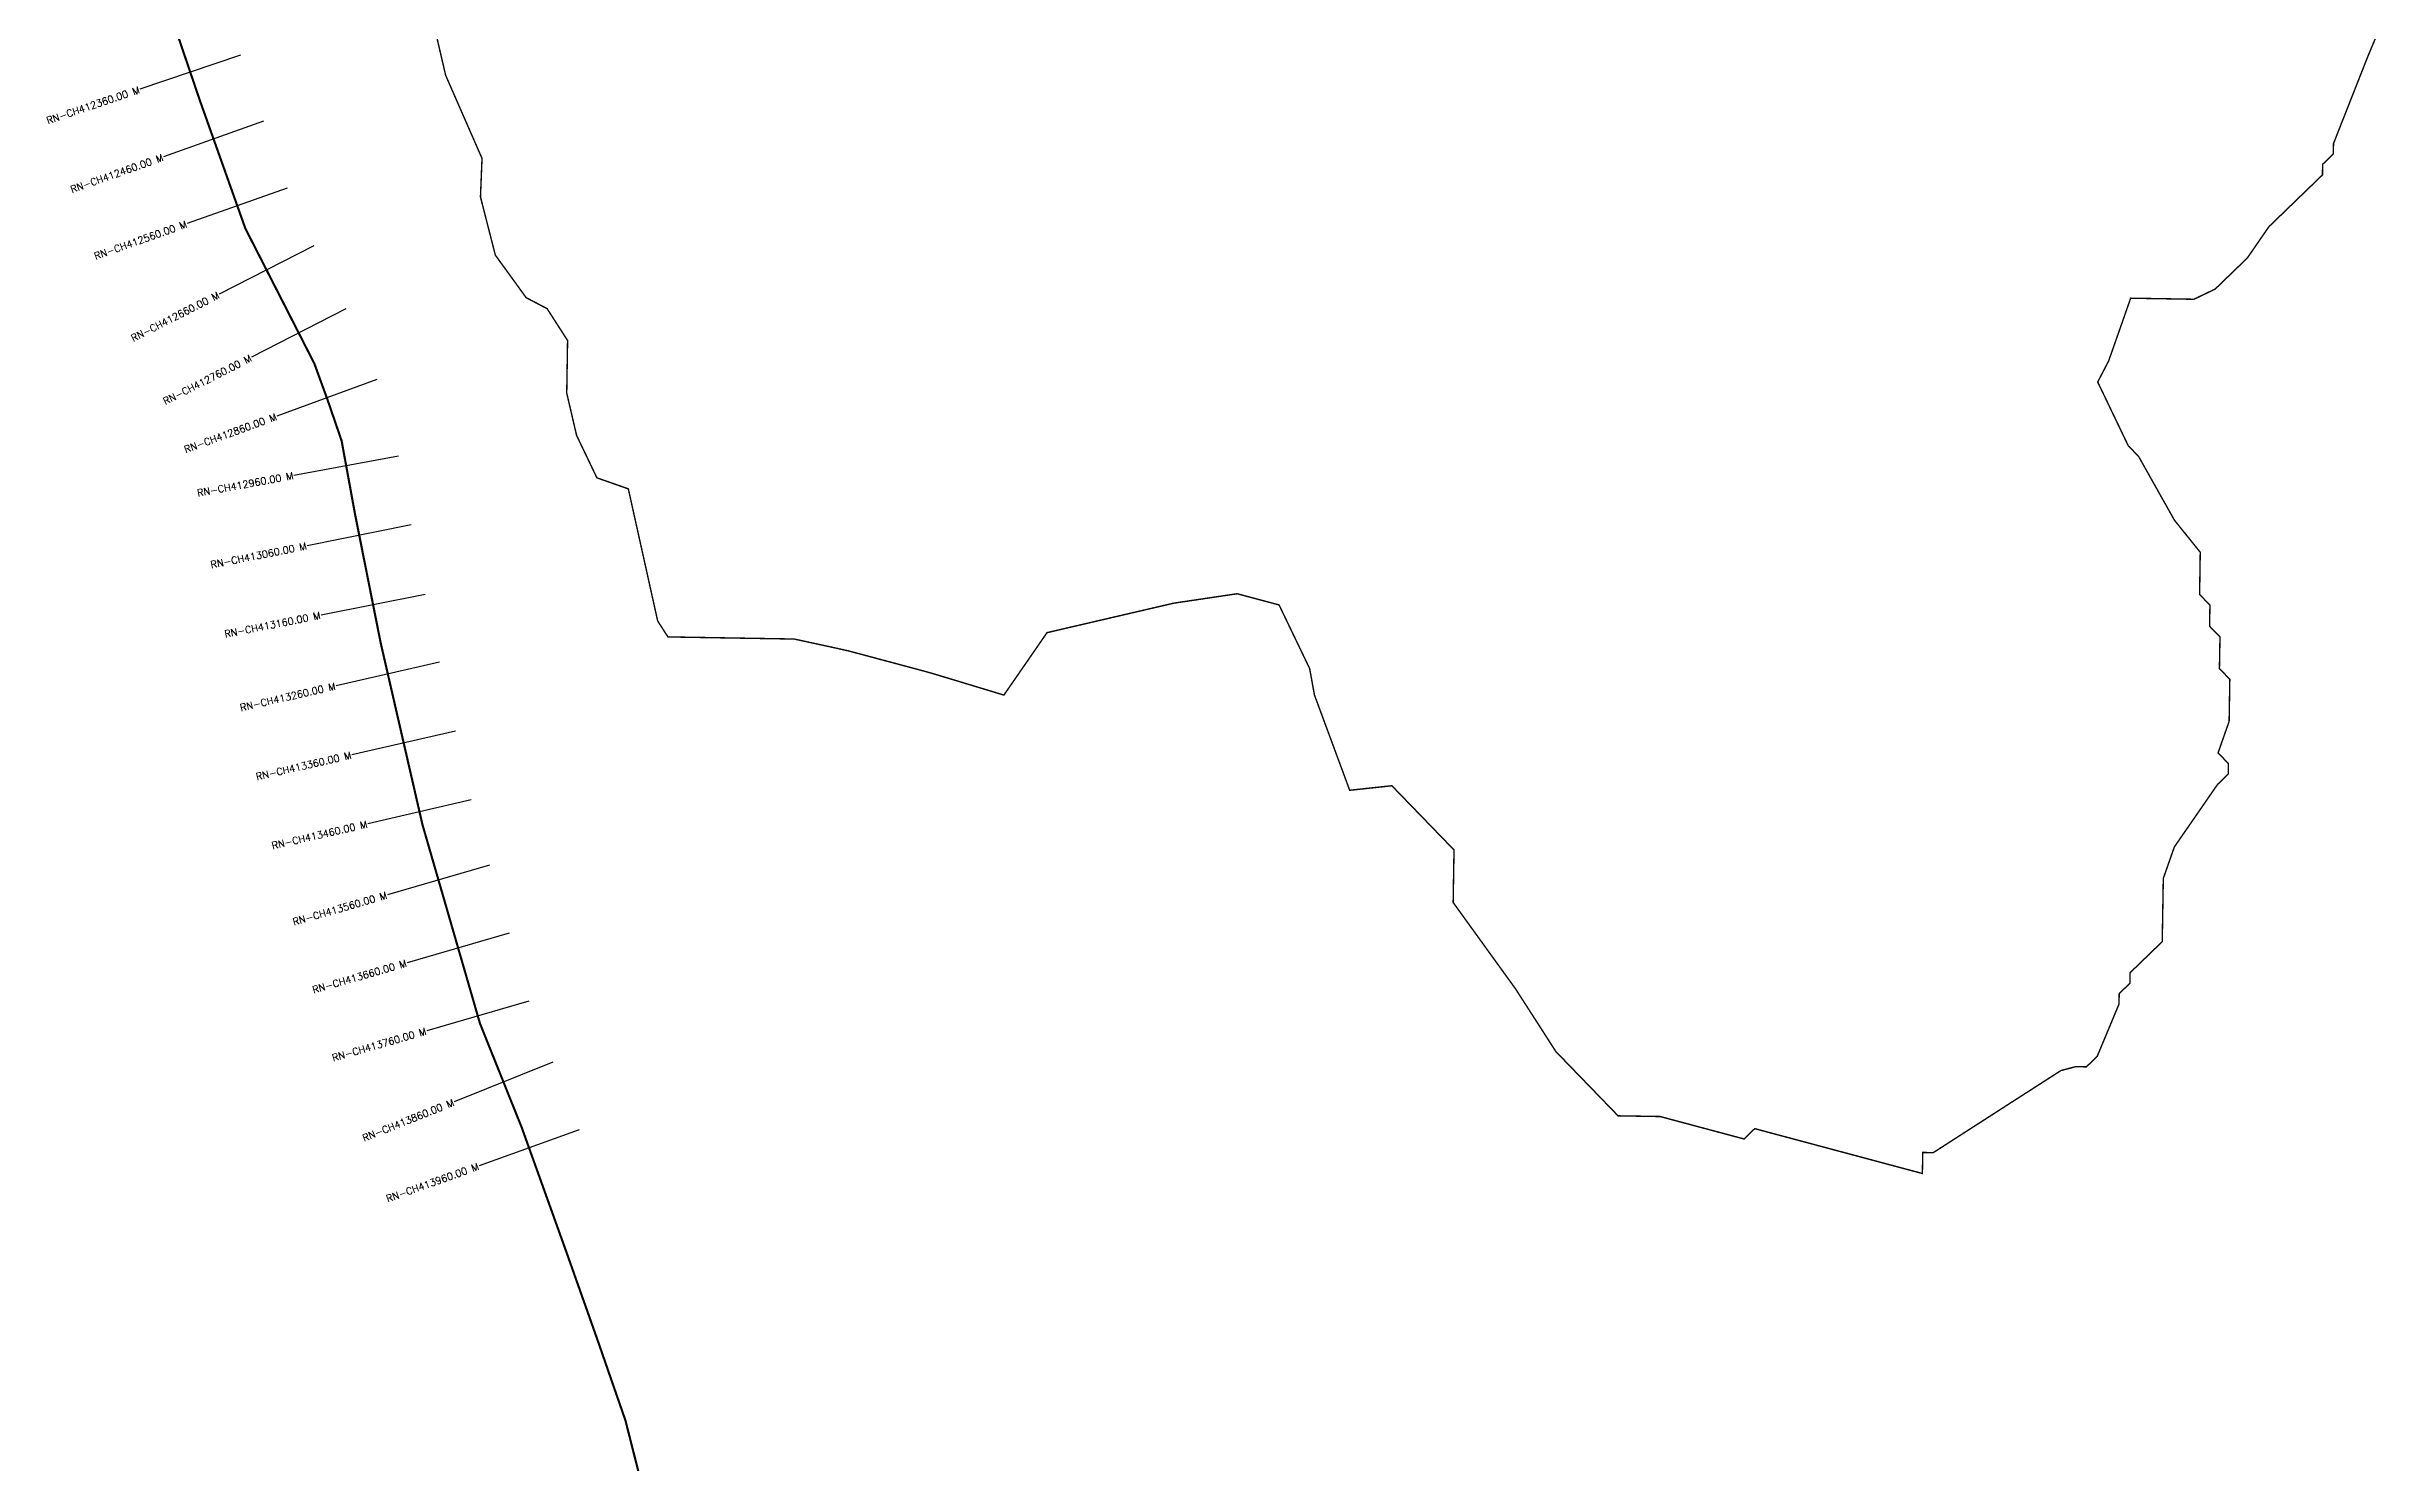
# Model space of a CAD drawing. Header units: metres. Extents: x 303225 to 310226, y 1933132 to 1940748.
# Drawn here: x 306366 to 309676, y 1935156 to 1937157 of the extents above; entities that cross this region are included whole.
import ezdxf
from ezdxf.enums import TextEntityAlignment as Align

# ---------------------------------------------------------------- set-up
doc = ezdxf.new("R2010")
doc.units = ezdxf.units.M
for name, color, linetype in [('CS', 134, 'Continuous'), ('CSMark', 6, 'Continuous'), ('NATURALLY PROTECTED', 3, 'Continuous')]:
    doc.layers.add(name, color=color, linetype=linetype)
doc.styles.get("Standard").update_dxf_attribs({"font": 'simplex.shx'})

msp = doc.modelspace()

# ---------------------------------------------------------------- linework, layer by layer
at = {"color": 6, "const_width": 2, "flags": 128}
msp.add_lwpolyline([(309674.8, 1937213), (309645.7, 1937143.6), (309597.2, 1937020.6), (309596.9, 1937005.8), (309581.8, 1936991.1), (309581.6, 1936976.2), (309505.9, 1936903), (309475.4, 1936858.8), (309430, 1936814.9), (309400, 1936800.5), (309310.6, 1936802), (309279.4, 1936713.1), (309264, 1936683.6), (309307.2, 1936593.5), (309321.8, 1936578.4), (309372.5, 1936488.2), (309408.9, 1936443), (309408, 1936383.4), (309422.6, 1936368.3), (309422.1, 1936338.5), (309436.8, 1936323.4), (309436, 1936278.7), (309450.7, 1936263.5), (309449.7, 1936204), (309434.1, 1936159.6), (309448.7, 1936144.4), (309448.4, 1936129.6), (309433.3, 1936114.9), (309372.3, 1936026.6), (309356.7, 1935982.2), (309355.2, 1935892.8), (309309.8, 1935848.9), (309309.5, 1935834), (309294.4, 1935819.4), (309294.1, 1935804.5), (309263.2, 1935730.5), (309248, 1935715.9), (309233.1, 1935716.2), (309212.1, 1935710.7), (309144.4, 1935667.2), (309031.7, 1935594.7), (309016.8, 1935594.9), (309016.3, 1935565.2), (308779.4, 1935628.6), (308764.3, 1935614), (308645.8, 1935645.7), (308586.3, 1935646.7), (308498.5, 1935737.4), (308441.7, 1935825.7), (308353.3, 1935948.1), (308354.5, 1936022.4), (308266.7, 1936113.1), (308207.1, 1936106.7), (308157.3, 1936241.3), (308150.5, 1936278.7), (308107.3, 1936368.6), (308048.1, 1936384.4), (307958.6, 1936371.1), (307779.4, 1936329.4), (307718.5, 1936241.2), (307656.5, 1936260), (307621.4, 1936270.6), (307609.6, 1936274), (307585.4, 1936280.5), (307498.7, 1936303.7), (307477.5, 1936308.4), (307422.3, 1936320.4), (307243.8, 1936323.4), (307229.3, 1936345.9), (307187.8, 1936532.6), (307143.4, 1936548.2), (307114.7, 1936608.2), (307100.8, 1936667.9), (307102, 1936742.2), (307073, 1936787.3), (307043.5, 1936802.7), (306999.9, 1936862.9), (306978.9, 1936945.1), (306981.1, 1936999.5), (306929.7, 1937117), (306901.9, 1937236.4)], dxfattribs=at)
at = {"layer": 'CS'}
for p, q in [((306639.9, 1937145.4), (306497.8, 1937097.2)), ((306639.9, 1937145.4), (306497.8, 1937097.2)), ((306672.5, 1937052), (306531.1, 1937001.8)), ((306672.5, 1937052), (306531.1, 1937001.8)), ((306705.9, 1936957.7), (306564.6, 1936907.5)), ((306705.9, 1936957.7), (306564.6, 1936907.5)), ((306743.4, 1936875.9), (306609.8, 1936807.7)), ((306743.4, 1936875.9), (306609.8, 1936807.7)), ((306788.9, 1936786.8), (306655.3, 1936718.6)), ((306788.9, 1936786.8), (306655.3, 1936718.6)), ((306832.3, 1936686.9), (306691.4, 1936635.4)), ((306832.3, 1936686.9), (306691.4, 1936635.4)), ((306862.9, 1936578.8), (306715.4, 1936551.7)), ((306862.9, 1936578.8), (306715.4, 1936551.7)), ((306881.2, 1936481.6), (306734.1, 1936452.3)), ((306881.2, 1936481.6), (306734.1, 1936452.3)), ((306900.7, 1936383.5), (306753.6, 1936354.3)), ((306900.7, 1936383.5), (306753.6, 1936354.3)), ((306921.1, 1936287.9), (306774.9, 1936254.3)), ((306921.1, 1936287.9), (306774.9, 1936254.3)), ((306943.5, 1936190.4), (306797.3, 1936156.8)), ((306943.5, 1936190.4), (306797.3, 1936156.8)), ((306965.9, 1936093), (306819.7, 1936059.4)), ((306965.9, 1936093), (306819.7, 1936059.4)), ((306991.6, 1936000.7), (306847.5, 1935959)), ((306991.6, 1936000.7), (306847.5, 1935959)), ((307019.4, 1935904.6), (306875.3, 1935862.9)), ((307019.4, 1935904.6), (306875.3, 1935862.9)), ((307047.2, 1935808.6), (306903.1, 1935766.9)), ((307081, 1935722.5), (306941.8, 1935666.6)), ((307118.2, 1935626.7), (306977, 1935576.1))]:
    msp.add_line(p, q, dxfattribs=at)
at = {"layer": 'NATURALLY PROTECTED', "const_width": 3, "flags": 128}
msp.add_lwpolyline([(306550.2, 1937176.3), (306582.1, 1937082.3), (306646.7, 1936900.5), (306744.1, 1936709.8), (306763.1, 1936657.7), (306782.7, 1936600.5), (306801.6, 1936497.3), (306837.9, 1936315), (306897, 1936057.9), (306978.2, 1935777.2), (307037.2, 1935630.2), (307100.4, 1935454), (307145.1, 1935327.7), (307183.8, 1935216.1), (307218.5, 1935079.2)], dxfattribs=at)

# ---------------------------------------------------------------- texts
at = {"layer": 'CSMark'}
for s, rotation, p in [('RN-CH412360.00 M', 18.709, (306496.9, 1937096.9)), ('RN-CH412360.00 M', 18.709, (306496.9, 1937096.9)), ('RN-CH412460.00 M', 19.5594, (306530.2, 1937001.4)), ('RN-CH412460.00 M', 19.5594, (306530.2, 1937001.4)), ('RN-CH412560.00 M', 19.5594, (306563.6, 1936907.2)), ('RN-CH412560.00 M', 19.5594, (306563.6, 1936907.2)), ('RN-CH412660.00 M', 27.044, (306609, 1936807.3)), ('RN-CH412660.00 M', 27.044, (306609, 1936807.3)), ('RN-CH412760.00 M', 27.044, (306654.4, 1936718.2)), ('RN-CH412760.00 M', 27.044, (306654.4, 1936718.2)), ('RN-CH412860.00 M', 20.074, (306690.4, 1936635.1)), ('RN-CH412860.00 M', 20.074, (306690.4, 1936635.1)), ('RN-CH412960.00 M', 10.4026, (306714.4, 1936551.5)), ('RN-CH412960.00 M', 10.4026, (306714.4, 1936551.5)), ('RN-CH413060.00 M', 11.2488, (306733.1, 1936452.1)), ('RN-CH413060.00 M', 11.2488, (306733.1, 1936452.1)), ('RN-CH413160.00 M', 11.2488, (306752.6, 1936354.1)), ('RN-CH413160.00 M', 11.2488, (306752.6, 1936354.1)), ('RN-CH413260.00 M', 12.9457, (306773.9, 1936254.1)), ('RN-CH413260.00 M', 12.9457, (306773.9, 1936254.1)), ('RN-CH413360.00 M', 12.9457, (306796.3, 1936156.6)), ('RN-CH413360.00 M', 12.9457, (306796.3, 1936156.6)), ('RN-CH413460.00 M', 12.9457, (306818.7, 1936059.1)), ('RN-CH413460.00 M', 12.9457, (306818.7, 1936059.1)), ('RN-CH413560.00 M', 16.1324, (306846.5, 1935958.7)), ('RN-CH413560.00 M', 16.1324, (306846.5, 1935958.7)), ('RN-CH413660.00 M', 16.1324, (306874.3, 1935862.7)), ('RN-CH413660.00 M', 16.1324, (306874.3, 1935862.7)), ('RN-CH413760.00 M', 16.1324, (306902.1, 1935766.6)), ('RN-CH413760.00 M', 16.1324, (306902.1, 1935766.6)), ('RN-CH413860.00 M', 21.8914, (306940.8, 1935666.2)), ('RN-CH413860.00 M', 21.8914, (306940.8, 1935666.2)), ('RN-CH413960.00 M', 19.7313, (306976, 1935575.7)), ('RN-CH413960.00 M', 19.7313, (306976, 1935575.7))]:
    msp.add_text(s, height=10, rotation=rotation, dxfattribs=at).set_placement(p, align=Align.MIDDLE_RIGHT)

doc.saveas('drawing.dxf')
